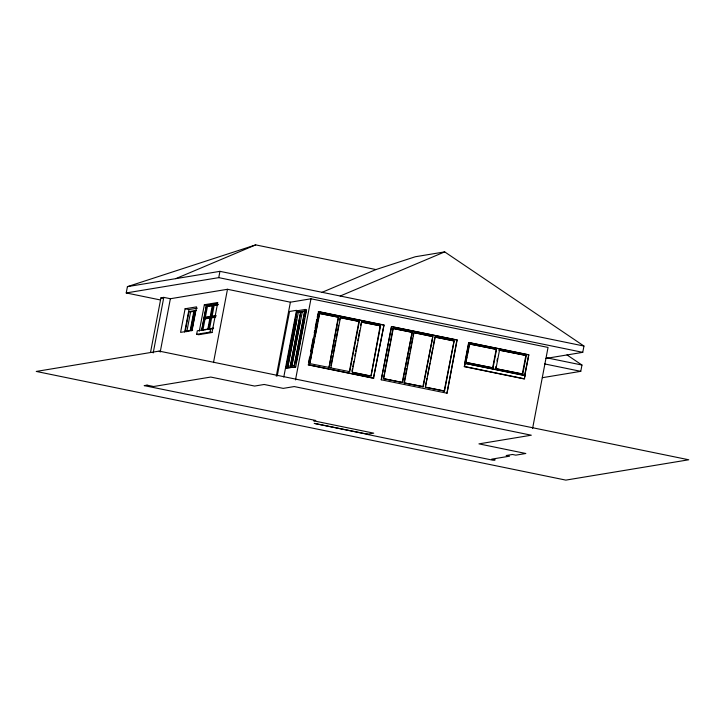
<?xml version="1.0" encoding="UTF-8"?>
<svg xmlns="http://www.w3.org/2000/svg" width="725" height="725" viewBox="0 0 725 725"><rect width="100%" height="100%" fill="white"/><g stroke="black" fill="none" stroke-linecap="round" stroke-linejoin="round"><path stroke-width="1.09" d="M160.569 299.996L126.222 292.945L127.419 286.647L255.698 244.887L375.949 269.564L415.316 256.75L444.697 251.892L583.96 346.042L582.755 352.341L545.988 358.422M150.546 352.296L160.932 297.848L163.796 297.377L170.375 298.727L227.478 289.284L290.399 302.189L310.971 298.791L548.046 347.438L532.576 428.548M153.202 352.93L163.796 297.377M160.207 352.06L170.375 298.727M185.102 308.759L180.597 332.376L192.062 330.482L196.575 306.865L185.102 308.759L188.989 309.557L197.327 308.179M184.685 332.104L188.989 309.557M185.219 331.352L188.989 311.587L193.965 310.771L190.195 330.528L185.219 331.352L186.814 331.678L190.584 311.913L193.566 311.424M194.463 310.681L195.605 310.916L191.835 330.682L190.693 330.446L194.463 310.681L196.448 310.354M199.302 331.207L204.35 304.754L217.745 302.533L212.026 332.503L198.632 334.723L196.638 334.316L197.309 330.799L213.567 328.108M201.559 330.528L206.398 305.171L217.554 303.322M203.979 318.819L211.02 318.039L203.979 318.819L201.84 330.047L205.882 329.766M204.223 317.55L206.362 306.322L212.352 305.334L210.214 316.562L204.223 317.55L210.259 316.943M202.882 330.265L205.03 319.036M205.266 317.767L207.413 306.539L212.407 305.714M209.969 317.831L207.83 329.05L208.873 329.268M215.715 316.879L210.721 317.704L208.573 328.933L209.471 329.114L211.618 317.885L214.609 317.396M218.098 304.382L213.105 305.207L210.957 316.435L215.95 315.611M126.222 292.945L218.742 277.639L219.947 271.34L583.96 346.042M212.008 316.653L214.147 305.424L218.143 304.763M196.638 334.316L210.032 332.095L210.703 328.588L212.697 328.996M213.485 362.609L227.478 289.284M276.288 376.175L290.399 302.189M277.24 375.976L289.547 311.478L296.507 310.327L283.783 377.045M286.058 368.064L296.978 310.817L305.252 309.448L306.603 309.72L295.682 366.968L286.058 368.064L295.682 366.968M300.648 311.569L296.96 312.176L286.565 366.632L290.263 366.025L300.648 311.569L301.99 311.841M287.825 366.134L296.643 319.897M287.916 366.904L298.301 312.457L301.074 311.995M290.562 365.971L300.947 311.514L304.645 310.907L294.25 365.364L290.562 365.971L291.903 366.252L302.298 311.795L305.062 311.333M291.822 365.183L297.966 332.956M298.392 330.736L300.087 321.846M294.332 366.696L305.252 309.448M296.235 362.301L300.902 337.85M301.319 335.63L304.5 318.964M304.926 316.743L305.986 311.179M295.501 379.9L310.971 298.791M308.551 362.645L309.611 357.099M310.663 351.562L313.2 338.267M314.26 332.73L314.677 330.509M315.103 328.298L316.798 319.435M317.215 317.215L318.683 311.605L383.996 325.008L373.447 378.26L383.996 325.008M318.683 311.605L308.533 364.793L373.846 378.196M310.019 362.527L311.052 357.072M311.469 354.888L312.511 349.432M312.928 347.248L313.97 341.792M315.013 336.337L317.505 323.25M317.922 321.066L319.172 314.514M319.752 313.363L309.811 363.615L329.032 367.421L338.602 317.233L319.381 313.427L338.602 317.233M338.231 317.296L329.032 367.421M330.917 365.681L332.784 355.857M333.201 353.673L335.702 340.587M336.119 338.403L337.161 332.947M337.578 330.763L338.611 325.308M339.653 319.852L340.07 317.677L359.292 321.474L349.722 371.662L330.5 367.856M330.872 367.802L340.451 317.613L359.292 321.474M349.341 371.726L358.92 321.538M351.942 371.146L352.359 368.962M352.776 366.778L353.818 361.331M354.86 355.875L355.277 353.691M355.694 351.507L356.727 346.052M357.769 340.596L358.186 338.412M358.603 336.237L359.645 330.781M360.688 325.326L361.104 323.142M361.739 321.982L352.16 372.17L371.01 376.03L380.58 325.851L361.313 322.054L380.58 325.851M380.154 325.915L371.01 376.03M446.99 393.204L381.259 379.8L391.4 326.612L457.14 340.016L446.99 393.204L456.913 340.052M383.38 378.622L402.556 382.438L412.135 332.249L402.221 382.492L383.38 378.622L384.214 374.263M384.631 372.079L387.123 358.984M387.54 356.809L390.041 343.713M390.458 341.529L392.95 328.443L412.135 332.249M383.715 378.568L393.285 328.38M404.233 381.785L405.275 376.329M405.692 374.154L406.734 368.699M407.151 366.515L408.193 361.059M408.61 358.875L409.643 353.419M410.06 351.235L411.102 345.78M411.519 343.605L412.561 338.149M412.978 335.965L413.395 333.781M404.405 382.818L413.975 332.63L432.825 336.5L423.246 386.688L404.024 382.882L423.246 386.688M422.874 386.742L432.825 336.5M433.233 345.789L434.9 337.062L454.113 340.868L444.534 391.056L425.33 387.25L426.989 378.513M427.406 376.338L429.907 363.243M430.324 361.059L432.816 347.973M425.33 387.25L435.263 336.998M444.171 391.11L454.113 340.868M469.12 364.204L464.68 363.298L468.432 343.65M464.68 363.298L525.335 375.459L524.202 378.93L464.317 366.642L468.921 342.508L528.797 354.797L524.519 377.236M464.317 366.642L465.45 363.171M496.543 349.405L469.374 343.976L496.543 349.405L493.018 367.892L465.849 362.464L466.891 357.026M467.299 354.851L468.341 349.414M468.758 347.239L469.166 345.064M465.849 362.464L469.773 343.913M492.628 367.965L496.154 349.468M495.936 366.415L495.519 368.59L522.788 374L526.314 355.513L499.045 350.103L526.314 355.513M496.978 360.978L497.386 358.803M496.009 368.508L499.534 350.021M496.589 368.808L522.299 374.082L525.824 355.594M471.341 364.666L524.565 375.586L528.797 354.797M542.336 377.698L580.77 371.336L581.967 365.038L567.013 354.924M175.74 278.654L255.698 244.887M321.954 292.374L375.949 269.564M340.197 296.017L444.697 251.892M127.419 286.647L219.947 271.34M213.005 316.481L216.005 315.991M190.693 330.446L192.678 330.12M211.473 328.788L213.467 328.452M413.975 332.63L432.444 336.563M381.259 379.8L391.618 326.576L457.14 340.016M522.299 374.082L522.788 374M524.565 375.586L525.335 375.459M218.742 277.639L582.755 352.341M546.931 357.851L581.967 365.038M318.275 311.678L383.588 325.081M468.64 342.562L528.516 354.842M392.95 328.443L411.8 332.304M434.9 337.062L453.75 340.922M300.947 311.514L302.298 311.795M296.978 310.817L298.328 311.097M296.96 312.176L298.301 312.457M544.629 363.923L580.77 371.336M213.105 305.207L214.147 305.424M204.35 304.754L206.398 305.171M206.362 306.322L207.413 306.539M160.932 297.848L163.107 298.301M466.248 362.4L493.018 367.892M464.807 366.56L524.683 378.849M188.989 311.587L190.584 311.913M210.721 317.704L211.618 317.885M210.032 332.095L212.026 332.503M425.693 387.186L444.534 391.056M352.848 372.469L369.478 375.876M308.125 364.856L372.333 378.033M367.575 434.175L314.197 423.382L367.149 434.248M159.156 351.099L36.25 371.436L565.844 480.113L688.75 459.777L159.156 351.099M147.048 385.156L144.184 385.627L315.783 420.482L313.662 420.835L373.737 433.16L366.741 434.32L492.982 460.221L495.193 459.858L491.695 459.142L509.494 456.197L506.204 455.527L512.493 454.484L515.783 455.155L525.824 453.497L478.944 443.872L531.307 435.208L294.232 386.561L283.23 388.382L264.19 384.477L254.611 386.062L210.73 377.054L153.637 386.507L147.048 385.156"/></g></svg>
